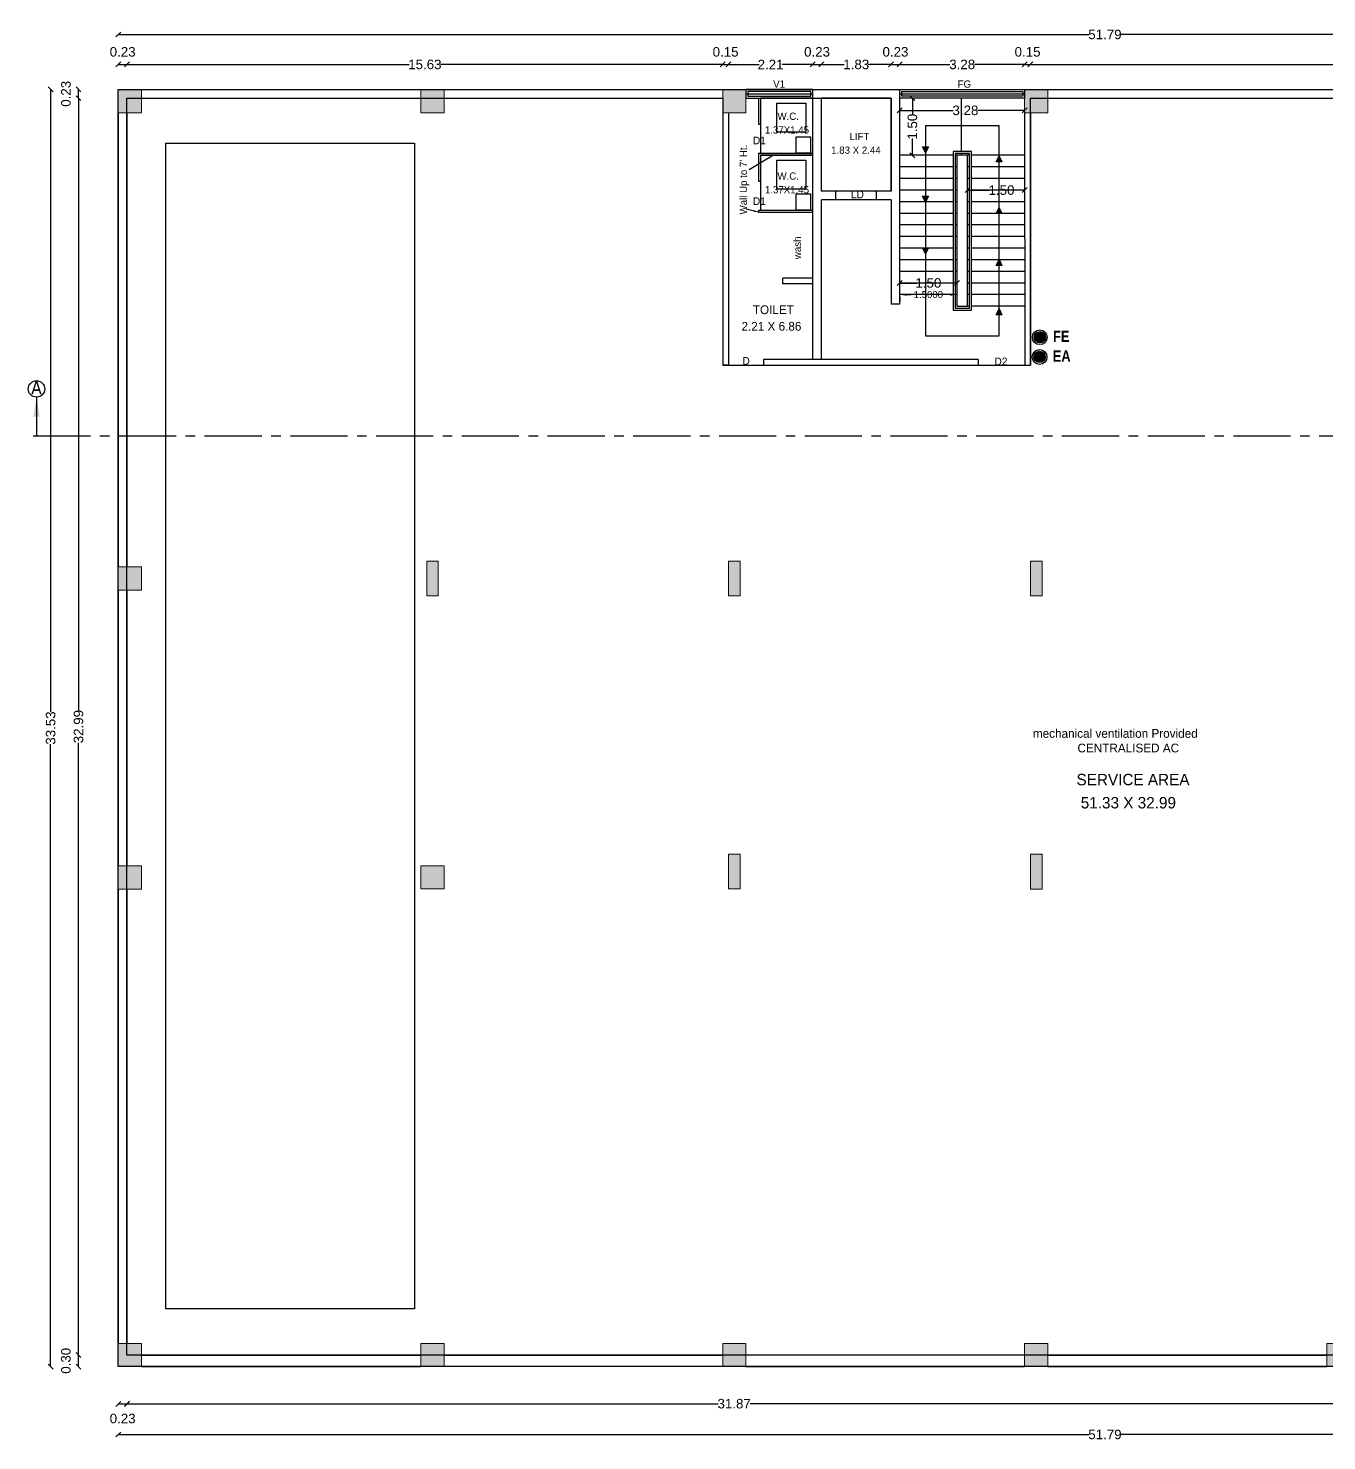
# Model space of a CAD drawing. Header units: metres. Extents: x 71870 to 71989, y 12512 to 13085.
# Drawn here: x 71908.58 to 71942.66, y 12729.95 to 12767.03 of the extents above; entities that cross this region are included whole.
import ezdxf

# ---------------------------------------------------------------- set-up
doc = ezdxf.new("R2010")
doc.units = ezdxf.units.M
doc.header["$MEASUREMENT"] = 0
doc.linetypes.add('ACAD_ISO08W100', pattern=[36, 24, -3, 6, -3])
doc.linetypes.add('CENTER2', pattern=[1.125, 0.75, -0.125, 0.125, -0.125])
doc.layers.get('Defpoints').update_dxf_attribs({"color": 6, "lineweight": 0})
doc.layers.add('BLK_1_FLR_3_BLT_UP_AREA', color=52, linetype='Continuous', plot=False)
for name, color, linetype in [('BLK_1_FLR_3_EXIT_WIDTH_STAIR', 1, 'Continuous'), ('BLK_1_FLR_3_LIFT_1', 30, 'Continuous'), ('BLK_1_FLR_3_ROOM_1', 2, 'Continuous'), ('BLK_1_FLR_3_ROOM_1_LIGHT_VENTILATION_1', 2, 'Continuous'), ('BLK_1_FLR_3_WASH', 55, 'Continuous'), ('BLK_1_FLR_3_WATER_CLOSET', 1, 'Continuous'), ('TOILET_VENTILATION', 6, 'Continuous')]:
    doc.layers.add(name, color=color, linetype=linetype)
doc.layers.add('COL', color=1, linetype='Continuous', lineweight=18)
doc.styles.add('century Gothic', font='arial.ttf')
doc.styles.get("Standard").update_dxf_attribs({"font": 'arial.ttf'})
doc.styles.add('TITLE', font='GOTHIC.TTF')
doc.dimstyles.new('STAND', dxfattribs={"dimtxt": 0.25, "dimasz": 0.13, "dimexe": 0, "dimexo": 0, "dimgap": 0, "dimtad": 0, "dimzin": 0, "dimdsep": 46, "dimtxsty": 'century Gothic', "dimblk": 'OBLIQUE', "dimcen": 0.15, "dimse1": 1, "dimse2": 1, "dimclrd": 5, "dimclre": 7, "dimclrt": 5, "dimazin": 0, "dimtfac": 1, "dimtofl": 0, "dimtmove": 0, "dimatfit": 3, "dimfxl": 0, "dimtolj": 1, "dimtzin": 0, "dimlwd": -1, "dimlwe": -1, "dimarcsym": 0})
doc.dimstyles.get("Standard").update_dxf_attribs({"dimtxt": 0.18, "dimasz": 0.18, "dimexe": 0.18, "dimexo": 0.0625, "dimgap": 0.09, "dimtad": 0, "dimtih": 1, "dimtoh": 1, "dimdec": 4, "dimzin": 0, "dimdsep": 46, "dimtxsty": 'Standard', "dimcen": 0.09, "dimadec": 0, "dimazin": 0, "dimtfac": 1, "dimtdec": 4, "dimtofl": 0, "dimtmove": 0, "dimatfit": 3, "dimfxl": 0, "dimtolj": 1, "dimtzin": 0, "dimarcsym": 0})

# ---------------------------------------------------------------- blocks, each defined once
blk = doc.blocks.new('*U3')
at = {"layer": 'COL'}
h = blk.add_hatch(color=8, dxfattribs=at)
h.dxf.hatch_style = 1
h.paths.add_polyline_path([(2704.9, 761), (2704.9, 737), (2680.9, 737), (2680.9, 761)])
at = {"layer": 'COL', "ltscale": 0.02}
blk.add_lwpolyline([(2704.9, 761), (2704.9, 737), (2680.9, 737), (2680.9, 761)], close=True, dxfattribs=at)
blk = doc.blocks.new('A$C493907E4')
at = {"layer": 'COL'}
h = blk.add_hatch(color=8, dxfattribs=at)
h.dxf.hatch_style = 1
h.paths.add_polyline_path([(12, 36), (12, 0), (0, 0), (0, 36)])
at = {"layer": 'COL', "ltscale": 0.02}
blk.add_lwpolyline([(12, 36), (12, 0), (0, 0), (0, 36)], close=True, dxfattribs=at)
blk = doc.blocks.new('_Oblique')
at = {"color": 0, "linetype": 'ByBlock', "lineweight": -2}
blk.add_line((-0.5, -0.5), (0.5, 0.5), dxfattribs=at)
blk = doc.blocks.new('*D132')
at = {"color": 5}
for p, q in [((71933.229, 12762.784), (71933.808, 12762.784)), ((71934.729, 12762.784), (71934.433, 12762.784))]:
    blk.add_line(p, q, dxfattribs=at)
at = {"layer": 'Defpoints', "color": 0, "lineweight": 25}
for p in [(71933.229, 12762.784), (71934.729, 12762.784), (71934.729, 12762.784)]:
    blk.add_point(p, dxfattribs=at)
at = {"color": 5, "xscale": 0.13, "yscale": 0.13, "zscale": 0.13, "rotation": 180}
blk.add_blockref('_Oblique', (71933.229, 12762.784), dxfattribs=at)
at = {"color": 5, "xscale": 0.13, "yscale": 0.13, "zscale": 0.13}
blk.add_blockref('_Oblique', (71934.729, 12762.784), dxfattribs=at)
at = {"color": 5, "insert": (71934.121, 12762.784), "char_height": 0.25, "attachment_point": 5, "style": 'century Gothic'}
blk.add_mtext('\\A1;1.50', dxfattribs=at)
blk = doc.blocks.new('*D133')
at = {"color": 5}
for p, q in [((71931.452, 12760.346), (71931.89, 12760.346)), ((71932.952, 12760.346), (71932.515, 12760.346))]:
    blk.add_line(p, q, dxfattribs=at)
at = {"layer": 'Defpoints', "color": 0, "lineweight": 25}
for p in [(71931.452, 12760.346), (71932.952, 12760.346), (71932.952, 12760.346)]:
    blk.add_point(p, dxfattribs=at)
at = {"color": 5, "xscale": 0.13, "yscale": 0.13, "zscale": 0.13, "rotation": 180}
blk.add_blockref('_Oblique', (71931.452, 12760.346), dxfattribs=at)
at = {"color": 5, "xscale": 0.13, "yscale": 0.13, "zscale": 0.13}
blk.add_blockref('_Oblique', (71932.952, 12760.346), dxfattribs=at)
at = {"color": 5, "insert": (71932.202, 12760.346), "char_height": 0.25, "attachment_point": 5, "style": 'century Gothic'}
blk.add_mtext('\\A1;1.50', dxfattribs=at)
blk = doc.blocks.new('*D134')
at = {"color": 5}
for p, q in [((71931.783, 12765.199), (71931.783, 12764.761)), ((71931.783, 12763.699), (71931.783, 12764.136))]:
    blk.add_line(p, q, dxfattribs=at)
at = {"layer": 'Defpoints', "color": 0, "lineweight": 25}
for p in [(71931.783, 12765.199), (71931.783, 12765.199), (71931.783, 12763.699)]:
    blk.add_point(p, dxfattribs=at)
at = {"color": 5, "xscale": 0.13, "yscale": 0.13, "zscale": 0.13}
for p, rotation in [((71931.783, 12765.199), 90), ((71931.783, 12763.699), 270)]:
    blk.add_blockref('_Oblique', p, dxfattribs=dict(at, rotation=rotation))
at = {"color": 5, "insert": (71931.783, 12764.449), "char_height": 0.25, "attachment_point": 5, "rotation": 90, "style": 'century Gothic'}
blk.add_mtext('\\A1;1.50', dxfattribs=at)
blk = doc.blocks.new('*D131')
at = {"color": 5}
for p, q in [((71931.452, 12764.877), (71932.849, 12764.877)), ((71934.729, 12764.877), (71933.499, 12764.877))]:
    blk.add_line(p, q, dxfattribs=at)
at = {"layer": 'Defpoints', "color": 0, "lineweight": 25}
for p in [(71931.452, 12764.881), (71934.729, 12764.877), (71934.729, 12764.818)]:
    blk.add_point(p, dxfattribs=at)
at = {"color": 5, "xscale": 0.13, "yscale": 0.13, "zscale": 0.13, "rotation": 180}
blk.add_blockref('_Oblique', (71931.452, 12764.877), dxfattribs=at)
at = {"color": 5, "xscale": 0.13, "yscale": 0.13, "zscale": 0.13}
blk.add_blockref('_Oblique', (71934.729, 12764.877), dxfattribs=at)
at = {"color": 5, "insert": (71933.174, 12764.877), "char_height": 0.25, "attachment_point": 5, "style": 'century Gothic'}
blk.add_mtext('\\A1;3.28', dxfattribs=at)
blk = doc.blocks.new('*D138')
at = {"color": 5}
blk.add_line((71910.94, 12766.083), (71911.169, 12766.083), dxfattribs=at)
at = {"layer": 'Defpoints', "color": 0, "lineweight": 25}
for p in [(71911.169, 12766.083), (71910.94, 12765.427), (71911.169, 12764.818)]:
    blk.add_point(p, dxfattribs=at)
at = {"color": 5, "xscale": 0.13, "yscale": 0.13, "zscale": 0.13, "rotation": 180}
blk.add_blockref('_Oblique', (71910.94, 12766.083), dxfattribs=at)
at = {"color": 5, "xscale": 0.13, "yscale": 0.13, "zscale": 0.13}
blk.add_blockref('_Oblique', (71911.169, 12766.083), dxfattribs=at)
at = {"color": 5, "insert": (71911.055, 12766.413), "char_height": 0.25, "attachment_point": 5, "style": 'century Gothic'}
blk.add_mtext('\\A1;0.23', dxfattribs=at)
blk = doc.blocks.new('*D139')
at = {"color": 5}
for p, q in [((71911.169, 12766.083), (71918.576, 12766.083)), ((71926.804, 12766.083), (71919.397, 12766.083))]:
    blk.add_line(p, q, dxfattribs=at)
at = {"layer": 'Defpoints', "color": 0, "lineweight": 25}
for p in [(71926.804, 12766.083), (71926.804, 12765.427), (71911.169, 12764.818)]:
    blk.add_point(p, dxfattribs=at)
at = {"color": 5, "xscale": 0.13, "yscale": 0.13, "zscale": 0.13, "rotation": 180}
blk.add_blockref('_Oblique', (71911.169, 12766.083), dxfattribs=at)
at = {"color": 5, "xscale": 0.13, "yscale": 0.13, "zscale": 0.13}
blk.add_blockref('_Oblique', (71926.804, 12766.083), dxfattribs=at)
at = {"color": 5, "insert": (71918.987, 12766.083), "char_height": 0.25, "attachment_point": 5, "style": 'century Gothic'}
blk.add_mtext('\\A1;15.63', dxfattribs=at)
blk = doc.blocks.new('*D140')
at = {"color": 5}
blk.add_line((71926.804, 12766.083), (71926.956, 12766.083), dxfattribs=at)
at = {"layer": 'Defpoints', "color": 0, "lineweight": 25}
for p in [(71926.956, 12766.083), (71926.804, 12765.427), (71926.956, 12764.818)]:
    blk.add_point(p, dxfattribs=at)
at = {"color": 5, "xscale": 0.13, "yscale": 0.13, "zscale": 0.13, "rotation": 180}
blk.add_blockref('_Oblique', (71926.804, 12766.083), dxfattribs=at)
at = {"color": 5, "xscale": 0.13, "yscale": 0.13, "zscale": 0.13}
blk.add_blockref('_Oblique', (71926.956, 12766.083), dxfattribs=at)
at = {"color": 5, "insert": (71926.88, 12766.413), "char_height": 0.25, "attachment_point": 5, "style": 'century Gothic'}
blk.add_mtext('\\A1;0.15', dxfattribs=at)
blk = doc.blocks.new('*D141')
at = {"color": 5}
for p, q in [((71926.956, 12766.083), (71927.759, 12766.083)), ((71929.166, 12766.083), (71928.364, 12766.083))]:
    blk.add_line(p, q, dxfattribs=at)
at = {"layer": 'Defpoints', "color": 0, "lineweight": 25}
for p in [(71929.166, 12766.083), (71929.166, 12765.199), (71926.956, 12764.818)]:
    blk.add_point(p, dxfattribs=at)
at = {"color": 5, "xscale": 0.13, "yscale": 0.13, "zscale": 0.13, "rotation": 180}
blk.add_blockref('_Oblique', (71926.956, 12766.083), dxfattribs=at)
at = {"color": 5, "xscale": 0.13, "yscale": 0.13, "zscale": 0.13}
blk.add_blockref('_Oblique', (71929.166, 12766.083), dxfattribs=at)
at = {"color": 5, "insert": (71928.061, 12766.083), "char_height": 0.25, "attachment_point": 5, "style": 'century Gothic'}
blk.add_mtext('\\A1;2.21', dxfattribs=at)
blk = doc.blocks.new('*D142')
at = {"color": 5}
blk.add_line((71929.166, 12766.083), (71929.395, 12766.083), dxfattribs=at)
at = {"layer": 'Defpoints', "color": 0, "lineweight": 25}
for p in [(71929.395, 12766.083), (71929.166, 12765.199), (71929.395, 12765.199)]:
    blk.add_point(p, dxfattribs=at)
at = {"color": 5, "xscale": 0.13, "yscale": 0.13, "zscale": 0.13, "rotation": 180}
blk.add_blockref('_Oblique', (71929.166, 12766.083), dxfattribs=at)
at = {"color": 5, "xscale": 0.13, "yscale": 0.13, "zscale": 0.13}
blk.add_blockref('_Oblique', (71929.395, 12766.083), dxfattribs=at)
at = {"color": 5, "insert": (71929.28, 12766.413), "char_height": 0.25, "attachment_point": 5, "style": 'century Gothic'}
blk.add_mtext('\\A1;0.23', dxfattribs=at)
blk = doc.blocks.new('*D143')
at = {"color": 5}
for p, q in [((71929.395, 12766.083), (71929.996, 12766.083)), ((71931.224, 12766.083), (71930.622, 12766.083))]:
    blk.add_line(p, q, dxfattribs=at)
at = {"layer": 'Defpoints', "color": 0, "lineweight": 25}
for p in [(71931.224, 12766.083), (71929.395, 12765.199), (71931.224, 12765.199)]:
    blk.add_point(p, dxfattribs=at)
at = {"color": 5, "xscale": 0.13, "yscale": 0.13, "zscale": 0.13, "rotation": 180}
blk.add_blockref('_Oblique', (71929.395, 12766.083), dxfattribs=at)
at = {"color": 5, "xscale": 0.13, "yscale": 0.13, "zscale": 0.13}
blk.add_blockref('_Oblique', (71931.224, 12766.083), dxfattribs=at)
at = {"color": 5, "insert": (71930.309, 12766.083), "char_height": 0.25, "attachment_point": 5, "style": 'century Gothic'}
blk.add_mtext('\\A1;1.83', dxfattribs=at)
blk = doc.blocks.new('*D144')
at = {"color": 5}
blk.add_line((71931.224, 12766.083), (71931.452, 12766.083), dxfattribs=at)
at = {"layer": 'Defpoints', "color": 0, "lineweight": 25}
for p in [(71931.452, 12766.083), (71931.224, 12765.199), (71931.452, 12765.199)]:
    blk.add_point(p, dxfattribs=at)
at = {"color": 5, "xscale": 0.13, "yscale": 0.13, "zscale": 0.13, "rotation": 180}
blk.add_blockref('_Oblique', (71931.224, 12766.083), dxfattribs=at)
at = {"color": 5, "xscale": 0.13, "yscale": 0.13, "zscale": 0.13}
blk.add_blockref('_Oblique', (71931.452, 12766.083), dxfattribs=at)
at = {"color": 5, "insert": (71931.338, 12766.413), "char_height": 0.25, "attachment_point": 5, "style": 'century Gothic'}
blk.add_mtext('\\A1;0.23', dxfattribs=at)
blk = doc.blocks.new('*D145')
at = {"color": 5}
for p, q in [((71931.452, 12766.083), (71932.766, 12766.083)), ((71934.729, 12766.083), (71933.415, 12766.083))]:
    blk.add_line(p, q, dxfattribs=at)
at = {"layer": 'Defpoints', "color": 0, "lineweight": 25}
for p in [(71934.729, 12766.083), (71931.452, 12765.199), (71934.729, 12764.818)]:
    blk.add_point(p, dxfattribs=at)
at = {"color": 5, "xscale": 0.13, "yscale": 0.13, "zscale": 0.13, "rotation": 180}
blk.add_blockref('_Oblique', (71931.452, 12766.083), dxfattribs=at)
at = {"color": 5, "xscale": 0.13, "yscale": 0.13, "zscale": 0.13}
blk.add_blockref('_Oblique', (71934.729, 12766.083), dxfattribs=at)
at = {"color": 5, "insert": (71933.09, 12766.083), "char_height": 0.25, "attachment_point": 5, "style": 'century Gothic'}
blk.add_mtext('\\A1;3.28', dxfattribs=at)
blk = doc.blocks.new('*D146')
at = {"color": 5}
blk.add_line((71934.729, 12766.083), (71934.881, 12766.083), dxfattribs=at)
at = {"layer": 'Defpoints', "color": 0, "lineweight": 25}
for p in [(71934.881, 12766.083), (71934.729, 12764.818), (71934.881, 12764.818)]:
    blk.add_point(p, dxfattribs=at)
at = {"color": 5, "xscale": 0.13, "yscale": 0.13, "zscale": 0.13, "rotation": 180}
blk.add_blockref('_Oblique', (71934.729, 12766.083), dxfattribs=at)
at = {"color": 5, "xscale": 0.13, "yscale": 0.13, "zscale": 0.13}
blk.add_blockref('_Oblique', (71934.881, 12766.083), dxfattribs=at)
at = {"color": 5, "insert": (71934.805, 12766.413), "char_height": 0.25, "attachment_point": 5, "style": 'century Gothic'}
blk.add_mtext('\\A1;0.15', dxfattribs=at)
blk = doc.blocks.new('*D147')
at = {"color": 5}
for p, q in [((71934.881, 12766.083), (71948.381, 12766.083)), ((71962.731, 12766.083), (71949.231, 12766.083))]:
    blk.add_line(p, q, dxfattribs=at)
at = {"layer": 'Defpoints', "color": 0, "lineweight": 25}
for p in [(71962.731, 12766.083), (71962.731, 12765.427), (71934.881, 12764.818)]:
    blk.add_point(p, dxfattribs=at)
at = {"color": 5, "xscale": 0.13, "yscale": 0.13, "zscale": 0.13, "rotation": 180}
blk.add_blockref('_Oblique', (71934.881, 12766.083), dxfattribs=at)
at = {"color": 5, "xscale": 0.13, "yscale": 0.13, "zscale": 0.13}
blk.add_blockref('_Oblique', (71962.731, 12766.083), dxfattribs=at)
at = {"color": 5, "insert": (71948.806, 12766.083), "char_height": 0.25, "attachment_point": 5, "style": 'century Gothic'}
blk.add_mtext('\\A1;27.85', dxfattribs=at)
blk = doc.blocks.new('*D149')
at = {"color": 5}
for p, q in [((71910.94, 12766.87), (71936.414, 12766.87)), ((71962.731, 12766.87), (71937.258, 12766.87))]:
    blk.add_line(p, q, dxfattribs=at)
at = {"layer": 'Defpoints', "color": 0, "lineweight": 25}
for p in [(71910.94, 12766.87), (71910.94, 12765.427), (71962.731, 12765.427)]:
    blk.add_point(p, dxfattribs=at)
at = {"color": 5, "xscale": 0.13, "yscale": 0.13, "zscale": 0.13, "rotation": 180}
blk.add_blockref('_Oblique', (71910.94, 12766.87), dxfattribs=at)
at = {"color": 5, "xscale": 0.13, "yscale": 0.13, "zscale": 0.13}
blk.add_blockref('_Oblique', (71962.731, 12766.87), dxfattribs=at)
at = {"color": 5, "insert": (71936.836, 12766.87), "char_height": 0.25, "attachment_point": 5, "style": 'century Gothic'}
blk.add_mtext('\\A1;51.79', dxfattribs=at)
blk = doc.blocks.new('*D150')
at = {"color": 5}
blk.add_line((71910.94, 12730.919), (71911.169, 12730.919), dxfattribs=at)
at = {"layer": 'Defpoints', "color": 0, "lineweight": 25}
for p in [(71911.169, 12732.509), (71910.94, 12731.899), (71911.169, 12730.919)]:
    blk.add_point(p, dxfattribs=at)
at = {"color": 5, "xscale": 0.13, "yscale": 0.13, "zscale": 0.13, "rotation": 180}
blk.add_blockref('_Oblique', (71910.94, 12730.919), dxfattribs=at)
at = {"color": 5, "xscale": 0.13, "yscale": 0.13, "zscale": 0.13}
blk.add_blockref('_Oblique', (71911.169, 12730.919), dxfattribs=at)
at = {"color": 5, "insert": (71911.055, 12730.536), "char_height": 0.25, "attachment_point": 5, "style": 'century Gothic'}
blk.add_mtext('\\A1;0.23', dxfattribs=at)
blk = doc.blocks.new('*D151')
at = {"color": 5}
for p, q in [((71911.169, 12730.925), (71926.682, 12730.925)), ((71943.038, 12730.925), (71927.525, 12730.925))]:
    blk.add_line(p, q, dxfattribs=at)
at = {"layer": 'Defpoints', "color": 0, "lineweight": 25}
for p in [(71911.169, 12732.509), (71943.038, 12732.509), (71943.038, 12730.925)]:
    blk.add_point(p, dxfattribs=at)
at = {"color": 5, "xscale": 0.13, "yscale": 0.13, "zscale": 0.13, "rotation": 180}
blk.add_blockref('_Oblique', (71911.169, 12730.925), dxfattribs=at)
at = {"color": 5, "xscale": 0.13, "yscale": 0.13, "zscale": 0.13}
blk.add_blockref('_Oblique', (71943.038, 12730.925), dxfattribs=at)
at = {"color": 5, "insert": (71927.104, 12730.925), "char_height": 0.25, "attachment_point": 5, "style": 'century Gothic'}
blk.add_mtext('\\A1;31.87', dxfattribs=at)
blk = doc.blocks.new('*D159')
at = {"color": 5}
for p, q in [((71910.94, 12730.117), (71936.414, 12730.117)), ((71962.731, 12730.117), (71937.258, 12730.117))]:
    blk.add_line(p, q, dxfattribs=at)
at = {"layer": 'Defpoints', "color": 0, "lineweight": 25}
for p in [(71910.94, 12731.899), (71962.731, 12731.899), (71962.731, 12730.117)]:
    blk.add_point(p, dxfattribs=at)
at = {"color": 5, "xscale": 0.13, "yscale": 0.13, "zscale": 0.13, "rotation": 180}
blk.add_blockref('_Oblique', (71910.94, 12730.117), dxfattribs=at)
at = {"color": 5, "xscale": 0.13, "yscale": 0.13, "zscale": 0.13}
blk.add_blockref('_Oblique', (71962.731, 12730.117), dxfattribs=at)
at = {"color": 5, "insert": (71936.836, 12730.117), "char_height": 0.25, "attachment_point": 5, "style": 'century Gothic'}
blk.add_mtext('\\A1;51.79', dxfattribs=at)
blk = doc.blocks.new('*D160')
at = {"color": 5}
blk.add_line((71909.897, 12731.899), (71909.897, 12732.204), dxfattribs=at)
at = {"layer": 'Defpoints', "color": 0, "lineweight": 25}
for p in [(71909.897, 12732.204), (71911.55, 12732.204), (71910.94, 12731.899)]:
    blk.add_point(p, dxfattribs=at)
at = {"color": 5, "xscale": 0.13, "yscale": 0.13, "zscale": 0.13}
for p, rotation in [((71909.897, 12732.204), 90), ((71909.897, 12731.899), 270)]:
    blk.add_blockref('_Oblique', p, dxfattribs=dict(at, rotation=rotation))
at = {"color": 5, "insert": (71909.567, 12732.052), "char_height": 0.25, "attachment_point": 5, "rotation": 90, "style": 'century Gothic'}
blk.add_mtext('\\A1;0.30', dxfattribs=at)
blk = doc.blocks.new('*D161')
at = {"color": 5}
for p, q in [((71909.897, 12765.199), (71909.897, 12749.123)), ((71909.897, 12732.204), (71909.897, 12748.279))]:
    blk.add_line(p, q, dxfattribs=at)
at = {"layer": 'Defpoints', "color": 0, "lineweight": 25}
for p in [(71909.897, 12765.199), (71911.55, 12765.199), (71911.55, 12732.204)]:
    blk.add_point(p, dxfattribs=at)
at = {"color": 5, "xscale": 0.13, "yscale": 0.13, "zscale": 0.13}
for p, rotation in [((71909.897, 12765.199), 90), ((71909.897, 12732.204), 270)]:
    blk.add_blockref('_Oblique', p, dxfattribs=dict(at, rotation=rotation))
at = {"color": 5, "insert": (71909.897, 12748.701), "char_height": 0.25, "attachment_point": 5, "rotation": 90, "style": 'century Gothic'}
blk.add_mtext('\\A1;32.99', dxfattribs=at)
blk = doc.blocks.new('*D162')
at = {"color": 5}
blk.add_line((71909.897, 12765.199), (71909.897, 12765.427), dxfattribs=at)
at = {"layer": 'Defpoints', "color": 0, "lineweight": 25}
for p in [(71909.897, 12765.427), (71910.94, 12765.427), (71911.55, 12765.199)]:
    blk.add_point(p, dxfattribs=at)
at = {"color": 5, "xscale": 0.13, "yscale": 0.13, "zscale": 0.13}
for p, rotation in [((71909.897, 12765.427), 90), ((71909.897, 12765.199), 270)]:
    blk.add_blockref('_Oblique', p, dxfattribs=dict(at, rotation=rotation))
at = {"color": 5, "insert": (71909.567, 12765.313), "char_height": 0.25, "attachment_point": 5, "rotation": 90, "style": 'century Gothic'}
blk.add_mtext('\\A1;0.23', dxfattribs=at)
blk = doc.blocks.new('*D163')
at = {"color": 5}
for p, q in [((71909.166, 12765.427), (71909.166, 12749.085)), ((71909.166, 12731.899), (71909.166, 12748.242))]:
    blk.add_line(p, q, dxfattribs=at)
at = {"layer": 'Defpoints', "color": 0, "lineweight": 25}
for p in [(71910.94, 12765.427), (71909.166, 12731.899), (71910.94, 12731.899)]:
    blk.add_point(p, dxfattribs=at)
at = {"color": 5, "xscale": 0.13, "yscale": 0.13, "zscale": 0.13}
for p, rotation in [((71909.166, 12765.427), 90), ((71909.166, 12731.899), 270)]:
    blk.add_blockref('_Oblique', p, dxfattribs=dict(at, rotation=rotation))
at = {"color": 5, "insert": (71909.166, 12748.663), "char_height": 0.25, "attachment_point": 5, "rotation": 90, "style": 'century Gothic'}
blk.add_mtext('\\A1;33.53', dxfattribs=at)
blk = doc.blocks.new('*D221')
at = {"layer": 'BLK_1_FLR_3_EXIT_WIDTH_STAIR', "color": 0, "lineweight": -2}
for p, q in [((71931.452, 12759.979), (71931.452, 12759.861)), ((71931.632, 12760.041), (71931.747, 12760.041)), ((71932.772, 12760.041), (71932.657, 12760.041)), ((71932.952, 12759.979), (71932.952, 12759.861))]:
    blk.add_line(p, q, dxfattribs=at)
at = {"layer": 'BLK_1_FLR_3_EXIT_WIDTH_STAIR', "color": 0, "lineweight": 25}
for points in [[(71931.632, 12760.071), (71931.632, 12760.011), (71931.452, 12760.041)], [(71932.772, 12760.071), (71932.772, 12760.011), (71932.952, 12760.041)]]:
    blk.add_solid(points, dxfattribs=at)
at = {"layer": 'Defpoints', "color": 0, "lineweight": 25}
for p in [(71931.452, 12760.041), (71932.952, 12760.041), (71932.952, 12760.041)]:
    blk.add_point(p, dxfattribs=at)
at = {"layer": 'BLK_1_FLR_3_EXIT_WIDTH_STAIR', "color": 0, "insert": (71932.202, 12760.041), "char_height": 0.18, "attachment_point": 5}
blk.add_mtext('\\A1;1.5000', dxfattribs=at)

msp = doc.modelspace()

# ---------------------------------------------------------------- hatches: boundary and pattern name
h = msp.add_hatch(color=252)
h.dxf.hatch_style = 1
h.paths.add_polyline_path([(71932.04922, 12763.92135), (71932.20162, 12763.92135), (71932.12542, 12763.76895)])
h = msp.add_hatch(color=252)
h.dxf.hatch_style = 1
h.paths.add_polyline_path([(71934.13186, 12763.52662), (71933.97946, 12763.52662), (71934.05566, 12763.67902)])
h = msp.add_hatch(color=252)
h.dxf.hatch_style = 1
h.paths.add_polyline_path([(71932.04922, 12762.62595), (71932.20162, 12762.62595), (71932.12542, 12762.47355)])
h = msp.add_hatch(color=252)
h.dxf.hatch_style = 1
h.paths.add_polyline_path([(71934.13169, 12762.16807), (71933.97929, 12762.16807), (71934.05549, 12762.32047)])
h = msp.add_hatch(color=252)
h.dxf.hatch_style = 1
h.paths.add_polyline_path([(71932.04922, 12761.26705), (71932.20162, 12761.26705), (71932.12542, 12761.11465)])
h = msp.add_hatch(color=252)
h.dxf.hatch_style = 1
h.paths.add_polyline_path([(71934.13169, 12760.80917), (71933.97929, 12760.80917), (71934.05549, 12760.96157)])
h = msp.add_hatch(color=252)
h.dxf.hatch_style = 1
h.paths.add_polyline_path([(71934.13169, 12759.51377), (71933.97929, 12759.51377), (71934.05549, 12759.66617)])
at = {"lineweight": 25}
h = msp.add_hatch(color=33, dxfattribs=at)
h.dxf.hatch_style = 1
h.paths.add_polyline_path([(71935.27495, 12758.92277, 1), (71934.97774, 12758.92277, 1)])
h = msp.add_hatch(color=33, dxfattribs=at)
h.dxf.hatch_style = 1
h.paths.add_polyline_path([(71935.26809, 12758.40479, 1), (71934.97088, 12758.40479, 1)])

# ---------------------------------------------------------------- linework, layer by layer
for p, q in [((71911.55004, 12765.4273), (71918.88282, 12765.4273)), ((71911.55004, 12765.1987), (71918.88282, 12765.1987)), ((71919.49242, 12765.4273), (71968.47144, 12765.42726)), ((71919.49242, 12765.19869), (71926.80397, 12765.19869)), ((71927.41357, 12765.1987), (71929.60907, 12765.1987)), ((71927.74375, 12765.1987), (71927.74376, 12764.51513)), ((71927.79455, 12765.1987), (71927.79456, 12764.51513)), ((71929.16614, 12758.34069), (71929.16614, 12765.19865)), ((71929.39474, 12762.76025), (71929.39474, 12765.19865)), ((71931.22355, 12765.19865), (71929.39474, 12765.19865)), ((71931.22355, 12762.76025), (71931.22355, 12765.19865)), ((71934.72877, 12765.19871), (71931.45215, 12765.19867)), ((71931.45216, 12759.78847), (71931.45215, 12765.19867)), ((71935.33837, 12765.19869), (71968.47144, 12765.19866)), ((71910.94044, 12764.8177), (71910.94044, 12752.89242)), ((71911.16904, 12764.8177), (71911.16904, 12752.89242)), ((71926.80397, 12764.81769), (71926.80397, 12758.18829)), ((71926.95637, 12764.81769), (71926.95637, 12758.18829)), ((71934.72874, 12764.81769), (71934.72943, 12758.18829)), ((71934.88114, 12764.81771), (71934.88183, 12758.18829)), ((71927.74376, 12764.51513), (71927.79456, 12764.51513)), ((71927.74375, 12763.75313), (71929.16614, 12763.75313)), ((71927.74375, 12763.75313), (71927.74376, 12763.01876)), ((71927.79455, 12763.70233), (71929.16614, 12763.70233)), ((71927.79455, 12763.70233), (71927.79456, 12763.01876)), ((71931.22354, 12763.36982), (71931.22354, 12762.76025)), ((71927.74376, 12763.01876), (71927.79456, 12763.01876)), ((71929.77359, 12762.76025), (71929.39474, 12762.76025)), ((71929.39474, 12758.34069), (71929.39474, 12762.53165)), ((71931.22355, 12762.53165), (71929.39474, 12762.53165)), ((71929.77359, 12762.53165), (71929.39474, 12762.53165)), ((71929.61907, 12762.53164), (71929.61905, 12762.53164)), ((71929.61907, 12762.53165), (71929.61907, 12762.53164)), ((71929.77359, 12762.53165), (71929.77359, 12762.76025)), ((71931.22355, 12762.76025), (71930.84468, 12762.76025)), ((71930.84468, 12762.53165), (71930.84468, 12762.76025)), ((71931.22355, 12762.53165), (71930.84468, 12762.53165)), ((71931.22354, 12762.53165), (71931.22356, 12759.78847)), ((71927.74375, 12762.25676), (71927.74375, 12762.20596)), ((71927.74375, 12762.25676), (71929.16614, 12762.25676)), ((71927.74375, 12762.20596), (71929.16614, 12762.20596)), ((71929.16614, 12760.47429), (71928.38062, 12760.47429)), ((71928.38062, 12760.32189), (71928.38062, 12760.47429)), ((71929.16614, 12760.32189), (71928.38062, 12760.32189)), ((71931.45216, 12759.78847), (71931.22356, 12759.78847)), ((71926.95637, 12758.18829), (71926.80397, 12758.18829)), ((71933.51027, 12758.34069), (71927.87077, 12758.34069)), ((71927.87077, 12758.34069), (71927.87077, 12758.18829)), ((71927.87077, 12758.18829), (71933.51029, 12758.18829)), ((71933.51027, 12758.34069), (71933.51029, 12758.18816)), ((71934.72943, 12758.18829), (71934.88183, 12758.18829)), ((71910.94044, 12752.28282), (71910.94044, 12745.04384)), ((71911.16904, 12752.28282), (71911.16904, 12745.04384)), ((71910.94044, 12744.43424), (71910.94044, 12732.50893)), ((71911.16904, 12744.43424), (71911.16904, 12732.50893)), ((71911.55004, 12732.20413), (71918.88282, 12732.20413)), ((71919.49242, 12732.20413), (71926.80397, 12732.20414)), ((71927.41357, 12732.20419), (71934.72787, 12732.19813)), ((71935.33747, 12732.19813), (71942.65722, 12732.19814)), ((71911.55004, 12731.89933), (71918.88282, 12731.89933)), ((71926.80397, 12731.89933), (71919.49242, 12731.89933)), ((71927.41332, 12731.89939), (71934.72784, 12731.8993)), ((71935.33747, 12731.8993), (71942.65721, 12731.89929))]:
    msp.add_line(p, q)
at = {"ltscale": 100}
for p, q in [((71933.06973, 12763.80029), (71933.06971, 12765.19864)), ((71932.85055, 12763.69863), (71931.45215, 12763.69862)), ((71932.95215, 12763.69864), (71932.90135, 12763.69864)), ((71933.06973, 12763.69866), (71933.06973, 12763.74949)), ((71933.27964, 12763.69864), (71933.22884, 12763.69864)), ((71934.72885, 12763.69866), (71933.33044, 12763.69864)), ((71932.85055, 12763.39383), (71931.45215, 12763.39382)), ((71932.95215, 12763.39384), (71932.90135, 12763.39384)), ((71933.27967, 12763.39384), (71933.22887, 12763.39384)), ((71934.72885, 12763.39386), (71933.33047, 12763.39384)), ((71932.85055, 12763.08903), (71931.45215, 12763.08902)), ((71932.95215, 12763.08904), (71932.90135, 12763.08904)), ((71933.27971, 12763.08904), (71933.22891, 12763.08904)), ((71934.72885, 12763.08906), (71933.33051, 12763.08904)), ((71930.84468, 12762.53165), (71929.77359, 12762.53165)), ((71932.85055, 12762.78423), (71931.45215, 12762.78422)), ((71932.95215, 12762.78424), (71932.90135, 12762.78424)), ((71933.27974, 12762.78424), (71933.22894, 12762.78424)), ((71934.72885, 12762.78426), (71933.33054, 12762.78424)), ((71932.85055, 12762.47943), (71931.45215, 12762.47942)), ((71932.85055, 12762.17463), (71931.45215, 12762.17462)), ((71932.95215, 12762.47944), (71932.90135, 12762.47944)), ((71932.95215, 12762.17464), (71932.90135, 12762.17464)), ((71933.27977, 12762.47944), (71933.22897, 12762.47944)), ((71933.2798, 12762.17464), (71933.229, 12762.17464)), ((71934.72885, 12762.47946), (71933.33057, 12762.47944)), ((71934.72885, 12762.17466), (71933.3306, 12762.17464)), ((71932.85055, 12761.86983), (71931.45215, 12761.86982)), ((71932.95215, 12761.86984), (71932.90135, 12761.86984)), ((71933.27984, 12761.86984), (71933.22904, 12761.86984)), ((71934.72885, 12761.86986), (71933.33064, 12761.86984)), ((71932.85055, 12761.56503), (71931.45215, 12761.56502)), ((71932.95215, 12761.56504), (71932.90135, 12761.56504)), ((71933.27987, 12761.56504), (71933.22907, 12761.56504)), ((71934.72885, 12761.56506), (71933.33067, 12761.56504)), ((71932.85055, 12761.26023), (71931.45215, 12761.26022)), ((71932.95215, 12761.26024), (71932.90135, 12761.26024)), ((71933.2799, 12761.26024), (71933.2291, 12761.26024)), ((71934.72885, 12761.26026), (71933.3307, 12761.26024)), ((71932.85054, 12760.95543), (71931.45215, 12760.95542)), ((71932.85054, 12760.65063), (71931.45215, 12760.65062)), ((71932.95214, 12760.95544), (71932.90134, 12760.95544)), ((71932.95214, 12760.65064), (71932.90134, 12760.65064)), ((71933.27993, 12760.95544), (71933.22913, 12760.95544)), ((71933.27997, 12760.65064), (71933.22917, 12760.65064)), ((71934.72885, 12760.95546), (71933.33073, 12760.95544)), ((71934.72885, 12760.65066), (71933.33077, 12760.65064)), ((71932.85054, 12760.34583), (71931.45215, 12760.34582)), ((71932.95214, 12760.34584), (71932.90134, 12760.34584)), ((71933.28, 12760.34584), (71933.2292, 12760.34584)), ((71934.72885, 12760.34586), (71933.3308, 12760.34584)), ((71932.85054, 12760.04103), (71931.45215, 12760.04102)), ((71932.95214, 12760.04104), (71932.90134, 12760.04104)), ((71933.28003, 12760.04104), (71933.22923, 12760.04104)), ((71934.72885, 12760.04106), (71933.33083, 12760.04104)), ((71933.28006, 12759.73624), (71933.22926, 12759.73624)), ((71934.72885, 12759.73626), (71933.33086, 12759.73624))]:
    msp.add_line(p, q, dxfattribs=at)
at = {"color": 6}
for points in [[(71929.16614, 12765.19864), (71929.16614, 12765.42725), (71927.41358, 12765.42727), (71927.41358, 12765.19866)], [(71929.11614, 12765.24864), (71929.11614, 12765.37725), (71927.46358, 12765.37727), (71927.46358, 12765.24866)], [(71931.45215, 12765.42724), (71934.72877, 12765.42724), (71934.72877, 12765.19866), (71931.45215, 12765.19866)], [(71931.50215, 12765.37724), (71934.67877, 12765.37724), (71934.67877, 12765.24866), (71931.50215, 12765.24866)]]:
    msp.add_lwpolyline(points, close=True, dxfattribs=at)
for points in [[(71927.41358, 12765.31297), (71929.16614, 12765.31294)], [(71931.45215, 12765.31292), (71934.72877, 12765.31292)]]:
    msp.add_lwpolyline(points, dxfattribs=at)
at = {"linetype": 'ACAD_ISO08W100'}
msp.add_lwpolyline([(71934.05547, 12764.47327), (71932.12544, 12764.47306), (71932.12542, 12758.96165), (71934.05605, 12758.96186)], close=True, dxfattribs=at)
at = {"color": 252}
for points in [[(71932.04922, 12763.92135), (71932.20162, 12763.92135), (71932.12542, 12763.76895)], [(71934.13186, 12763.52662), (71933.97946, 12763.52662), (71934.05566, 12763.67902)], [(71932.04922, 12762.62595), (71932.20162, 12762.62595), (71932.12542, 12762.47355)], [(71934.13169, 12762.16807), (71933.97929, 12762.16807), (71934.05549, 12762.32047)], [(71932.04922, 12761.26705), (71932.20162, 12761.26705), (71932.12542, 12761.11465)], [(71934.13169, 12760.80917), (71933.97929, 12760.80917), (71934.05549, 12760.96157)], [(71934.13169, 12759.51377), (71933.97929, 12759.51377), (71934.05549, 12759.66617)]]:
    msp.add_lwpolyline(points, close=True, dxfattribs=at)
at = {"ltscale": 100}
for points in [[(71933.33043, 12763.80028), (71932.85055, 12763.80023), (71932.85054, 12759.63463), (71933.33087, 12759.63468)], [(71933.27964, 12763.74948), (71932.90135, 12763.74943), (71932.90134, 12759.68543), (71933.28007, 12759.68548)], [(71933.22884, 12763.69867), (71932.95215, 12763.69864), (71932.95214, 12759.73624), (71933.22926, 12759.73627)]]:
    msp.add_lwpolyline(points, close=True, dxfattribs=at)
at = {"color": 1, "linetype": 'CENTER2', "lineweight": 25, "ltscale": 2}
msp.add_lwpolyline([(71908.70741, 12756.332), (71972.94446, 12756.332)], dxfattribs=at)
at = {"color": 33, "lineweight": 25}
for centre, radius in [((71935.12634, 12758.92277), 0.1938), ((71935.12634, 12758.92277), 0.14861), ((71935.11949, 12758.40479), 0.1938), ((71935.11949, 12758.40479), 0.14861)]:
    msp.add_circle(centre, radius, dxfattribs=at)
at = {"color": 1, "linetype": 'Continuous', "lineweight": 25, "ltscale": 2}
msp.add_circle((71908.79381, 12757.56577), 0.21596, dxfattribs=at)
at = {"layer": 'BLK_1_FLR_3_BLT_UP_AREA', "color": 52, "lineweight": 25}
msp.add_lwpolyline([(71910.94044, 12765.4273), (71923.74205, 12765.4273), (71968.47144, 12765.42726, -0.41421312), (71971.51944, 12762.37926), (71971.51944, 12734.94729, -0.41421356), (71968.47144, 12731.89929), (71910.94044, 12731.89929)], format="xyb", close=True, dxfattribs=at)
at = {"layer": 'BLK_1_FLR_3_LIFT_1', "color": 30, "lineweight": 25}
msp.add_lwpolyline([(71929.39473, 12765.1986), (71931.22354, 12765.1986), (71931.22354, 12762.7602), (71929.39473, 12762.7602)], close=True, dxfattribs=at)
at = {"layer": 'BLK_1_FLR_3_ROOM_1', "color": 2, "lineweight": 25}
msp.add_lwpolyline([(71911.16904, 12764.8177), (71911.16904, 12765.1987), (71926.80397, 12765.19869), (71926.80397, 12758.18829), (71934.88183, 12758.18829), (71934.88183, 12765.19869), (71962.73105, 12765.19869), (71962.73103, 12732.12789), (71950.81061, 12732.12789), (71950.81061, 12739.21448), (71943.03788, 12739.21448), (71943.03788, 12732.19815), (71911.16904, 12732.19815)], close=True, dxfattribs=at)
at = {"layer": 'BLK_1_FLR_3_ROOM_1_LIGHT_VENTILATION_1', "color": 2, "lineweight": 25}
msp.add_lwpolyline([(71912.18663, 12764.01829), (71918.71644, 12764.01829), (71918.71644, 12733.41931), (71912.18663, 12733.41931)], close=True, dxfattribs=at)
at = {"layer": 'BLK_1_FLR_3_WASH', "lineweight": 25}
for points in [[(71929.1057, 12764.18573), (71929.1057, 12763.75313), (71928.73092, 12763.75313), (71928.73092, 12764.18573)], [(71929.1057, 12762.68937), (71929.1057, 12762.25677), (71928.73092, 12762.25677), (71928.73092, 12762.68937)]]:
    msp.add_lwpolyline(points, close=True, dxfattribs=at)
at = {"layer": 'BLK_1_FLR_3_WATER_CLOSET', "color": 3, "lineweight": 25}
for points in [[(71927.79456, 12765.1986), (71927.79456, 12763.75313), (71929.16614, 12763.75313), (71929.16614, 12765.1986)], [(71927.79456, 12763.70223), (71927.79456, 12762.25676), (71929.16614, 12762.25677), (71929.16614, 12763.70224)]]:
    msp.add_lwpolyline(points, close=True, dxfattribs=at)
at = {"layer": 'TOILET_VENTILATION', "color": 6, "ltscale": 1.5}
for points in [[(71928.22592, 12765.06848), (71928.98792, 12765.06848), (71928.98792, 12764.30648), (71928.22592, 12764.30648)], [(71928.22592, 12763.57211), (71928.98792, 12763.57211), (71928.98792, 12762.81011), (71928.22592, 12762.81011)]]:
    msp.add_lwpolyline(points, close=True, dxfattribs=at)

# ---------------------------------------------------------------- block references
at = {"xscale": 0.0254, "yscale": 0.0254, "zscale": 0.0254}
for p in [(71842.84461, 12746.09781), (71850.78699, 12746.09781), (71858.70814, 12746.09781), (71866.63294, 12746.09781), (71842.84461, 12733.56294), (71842.84461, 12725.71435), (71850.78699, 12725.72035), (71842.8446, 12713.17941), (71850.78698, 12713.17941), (71858.70814, 12713.17941), (71866.63203, 12713.17941), (71874.56138, 12713.17941)]:
    msp.add_blockref('*U3', p, dxfattribs=at)
at = {"xscale": 0.0254, "yscale": 0.0254, "zscale": 0.0254, "rotation": 180}
for p in [(71919.34002, 12753.04482), (71927.26118, 12753.04482), (71935.18507, 12753.04482), (71927.26118, 12745.35463), (71935.18507, 12745.34863)]:
    msp.add_blockref('A$C493907E4', p, dxfattribs=at)

# ---------------------------------------------------------------- texts
at = {"attachment_point": 1, "style": 'TITLE'}
for s, insert, char_height, width in [('V1', (71928.12884, 12765.66392), 0.19, 0.4813095), ('FG', (71932.97076, 12765.66389), 0.19, 0.4813095), ('W.C.', (71928.24076, 12764.81791), 0.19, 0.4813095), ('1.37X1.45', (71927.91141, 12764.45927), 0.19, 1.6590334), ('D1', (71927.59565, 12764.1876), 0.2, 1.6006521), ('LIFT', (71930.13127, 12764.28688), 0.19, 0.4813095), ('1.83 X 2.44', (71929.65031, 12763.92825), 0.19, 1.6590334), ('W.C.', (71928.24076, 12763.2489), 0.19, 0.4813095), ('1.37X1.45', (71927.91141, 12762.89027), 0.19, 1.6590334), ('D1', (71927.59565, 12762.59474), 0.2, 1.6006521), ('LD', (71930.16756, 12762.76996), 0.2, 1.6006521), ('TOILET', (71927.59477, 12759.75899), 0.23, 2.3560524), ('2.21 X 6.86', (71927.29666, 12759.32431), 0.23, 1.6006521), ('D', (71927.32047, 12758.40187), 0.2, 1.6006521), ('D2', (71933.93494, 12758.38711), 0.2, 1.6006521), ('{\\W9.268949; }mechanical ventilation Provided\\P{\\W7.65461;   }CENTRALISED AC', (71934.15343, 12748.63697), 0.23, 6.6482647), ('SERVICE AREA', (71936.09031, 12747.46066), 0.3, 2.9724017), ('51.33 X 32.99', (71936.20154, 12746.85255), 0.3, 2.5770123)]:
    msp.add_mtext(s, dxfattribs=dict(at, insert=insert, char_height=char_height, width=width))
at = {"char_height": 0.19, "attachment_point": 1, "rotation": 90, "style": 'TITLE'}
for s, insert, width in [("Wall Up to 7' Ht.", (71927.25227, 12762.14694), 2.0436829), ('wash', (71928.66894, 12760.97327), 0.4813095)]:
    msp.add_mtext(s, dxfattribs=dict(at, insert=insert, width=width))
at = {"color": 33, "lineweight": 25, "char_height": 0.2950098, "attachment_point": 1}
for s, insert in [('{\\fArial Narrow|b1|i0|c0|p34;FE}', (71935.47267, 12759.0936)), ('{\\fArial Narrow|b1|i0|c0|p34;EA}', (71935.46581, 12758.57562))]:
    msp.add_mtext_dynamic_manual_height_columns(s, width=13.7588778, gutter_width=6.01629, heights=[0], dxfattribs=dict(at, insert=insert))
at = {"color": 1, "linetype": 'Continuous', "lineweight": 25, "ltscale": 2, "insert": (71908.65468, 12757.76832), "char_height": 0.3429, "attachment_point": 1}
msp.add_mtext_dynamic_manual_height_columns('{\\fTahoma|b0|i0|c0|p34;A}', width=1547.5845061, gutter_width=1, heights=[0], dxfattribs=at)

# ---------------------------------------------------------------- dimensions: what is measured, and where the dimension line sits
for base, p1, p2, picture, middle in [((71910.94044, 12766.86988), (71962.73105, 12765.42727), (71910.94044, 12765.4273), '*D149', (71936.83574, 12766.86988)), ((71926.80398, 12766.08325), (71911.16904, 12764.8177), (71926.80398, 12765.42729), '*D139', (71918.98651, 12766.08325)), ((71929.16614, 12766.08325), (71926.95637, 12764.81769), (71929.16614, 12765.1986), '*D141', (71928.06126, 12766.08325)), ((71931.22355, 12766.08325), (71929.39474, 12765.19865), (71931.22355, 12765.19865), '*D143', (71930.30914, 12766.08325)), ((71934.72874, 12766.08325), (71931.45215, 12765.19866), (71934.72874, 12764.81769), '*D145', (71933.09045, 12766.08325)), ((71962.73105, 12766.08325), (71934.88114, 12764.81769), (71962.73105, 12765.42727), '*D147', (71948.80609, 12766.08325)), ((71911.16904, 12730.9194), (71910.94043, 12731.8993), (71911.16904, 12732.50893), '*D150', (71911.05474, 12730.53621)), ((71943.03821, 12730.92539), (71911.16904, 12732.50893), (71943.03821, 12732.50889), '*D151', (71927.10362, 12730.92539)), ((71962.73103, 12730.11712), (71910.94043, 12731.8993), (71962.73103, 12731.89929), '*D159', (71936.83573, 12730.11712))]:
    dim = msp.add_linear_dim(base=base, p1=p1, p2=p2, dimstyle='STAND', override={"dimtmove": 2})
    dim.commit()
    dim.dimension.update_dxf_attribs({"geometry": picture, "text_midpoint": middle})
for base, p1, p2, picture, middle in [((71911.16904, 12766.08325), (71910.94044, 12765.4273), (71911.16904, 12764.8177), '*D138', (71911.05474, 12766.41325)), ((71926.95637, 12766.08325), (71926.80398, 12765.42729), (71926.95637, 12764.81769), '*D140', (71926.88017, 12766.41325)), ((71929.39474, 12766.08325), (71929.16614, 12765.1986), (71929.39474, 12765.19865), '*D142', (71929.28044, 12766.41325)), ((71931.45215, 12766.08325), (71931.22355, 12765.19865), (71931.45215, 12765.19866), '*D144', (71931.33785, 12766.41325)), ((71934.88114, 12766.08325), (71934.72874, 12764.81769), (71934.88114, 12764.81769), '*D146', (71934.80494, 12766.41325))]:
    dim = msp.add_linear_dim(base=base, p1=p1, p2=p2, dimstyle='STAND', override={"dimtmove": 2})
    dim.commit()
    dim.dimension.update_dxf_attribs({"geometry": picture, "text_midpoint": middle, "dimtype": 160})
for base, p1, p2, picture, middle in [((71909.16556, 12731.8993), (71910.94044, 12765.4273), (71910.94043, 12731.8993), '*D163', (71909.16556, 12748.6633)), ((71909.89728, 12765.1987), (71911.55003, 12732.2041), (71911.55004, 12765.1987), '*D161', (71909.89728, 12748.7014))]:
    dim = msp.add_linear_dim(base=base, p1=p1, p2=p2, angle=90, dimstyle='STAND', override={"dimtmove": 2})
    dim.commit()
    dim.dimension.update_dxf_attribs({"geometry": picture, "text_midpoint": middle})
for base, p1, p2, picture, middle in [((71909.89728, 12765.4273), (71911.55004, 12765.1987), (71910.94044, 12765.4273), '*D162', (71909.56728, 12765.313)), ((71909.89728, 12732.2041), (71910.94043, 12731.8993), (71911.55003, 12732.2041), '*D160', (71909.56728, 12732.0517))]:
    dim = msp.add_linear_dim(base=base, p1=p1, p2=p2, angle=90, dimstyle='STAND', override={"dimtmove": 2})
    dim.commit()
    dim.dimension.update_dxf_attribs({"geometry": picture, "text_midpoint": middle, "dimtype": 160})
dim = msp.add_linear_dim(base=(71931.78269, 12765.19862), p1=(71931.78272, 12763.69862), p2=(71931.78269, 12765.19862), angle=90, dimstyle='STAND')
dim.commit()
dim.dimension.update_dxf_attribs({"geometry": '*D134', "text_midpoint": (71931.78269, 12764.44862)})
for base, p1, p2, picture, middle in [((71934.72873, 12764.87746), (71931.45215, 12764.88118), (71934.72873, 12764.81763), '*D131', (71933.17366, 12764.87746)), ((71934.72885, 12762.78425), (71933.22894, 12762.78424), (71934.72885, 12762.78426), '*D132', (71934.12095, 12762.78425))]:
    dim = msp.add_linear_dim(base=base, p1=p1, p2=p2, dimstyle='STAND')
    dim.commit()
    dim.dimension.update_dxf_attribs({"geometry": picture, "text_midpoint": middle, "dimtype": 160})
dim = msp.add_linear_dim(base=(71932.95214, 12760.34581), p1=(71931.45215, 12760.34582), p2=(71932.95214, 12760.34581), dimstyle='STAND')
dim.commit()
dim.dimension.update_dxf_attribs({"geometry": '*D133', "text_midpoint": (71932.20215, 12760.34581)})
at = {"layer": 'BLK_1_FLR_3_EXIT_WIDTH_STAIR'}
dim = msp.add_linear_dim(base=(71932.95217, 12760.04102), p1=(71931.45217, 12760.04102), p2=(71932.95217, 12760.04104), dimstyle='Standard', dxfattribs=at)
dim.commit()
dim.dimension.update_dxf_attribs({"geometry": '*D221', "text_midpoint": (71932.20217, 12760.04102)})

# ---------------------------------------------------------------- leaders
at = {"lineweight": 25}
for points in [[(71928.13675, 12763.70233), (71927.50213, 12763.31717)], [(71927.74375, 12762.20596), (71927.42409, 12762.28291)]]:
    msp.add_leader(points, dimstyle='STAND', override={"dimgap": 0, "dimtad": 0}, dxfattribs=at)
at = {"color": 1, "linetype": 'Continuous', "lineweight": 25, "ltscale": 2}
msp.add_leader([(71908.79381, 12757.34153), (71908.79381, 12756.332)], dimstyle='Standard', override={"dimasz": 0.5, "dimgap": 0.09, "dimtad": 0, "dimclrd": 1}, dxfattribs=at)

doc.saveas('drawing.dxf')
